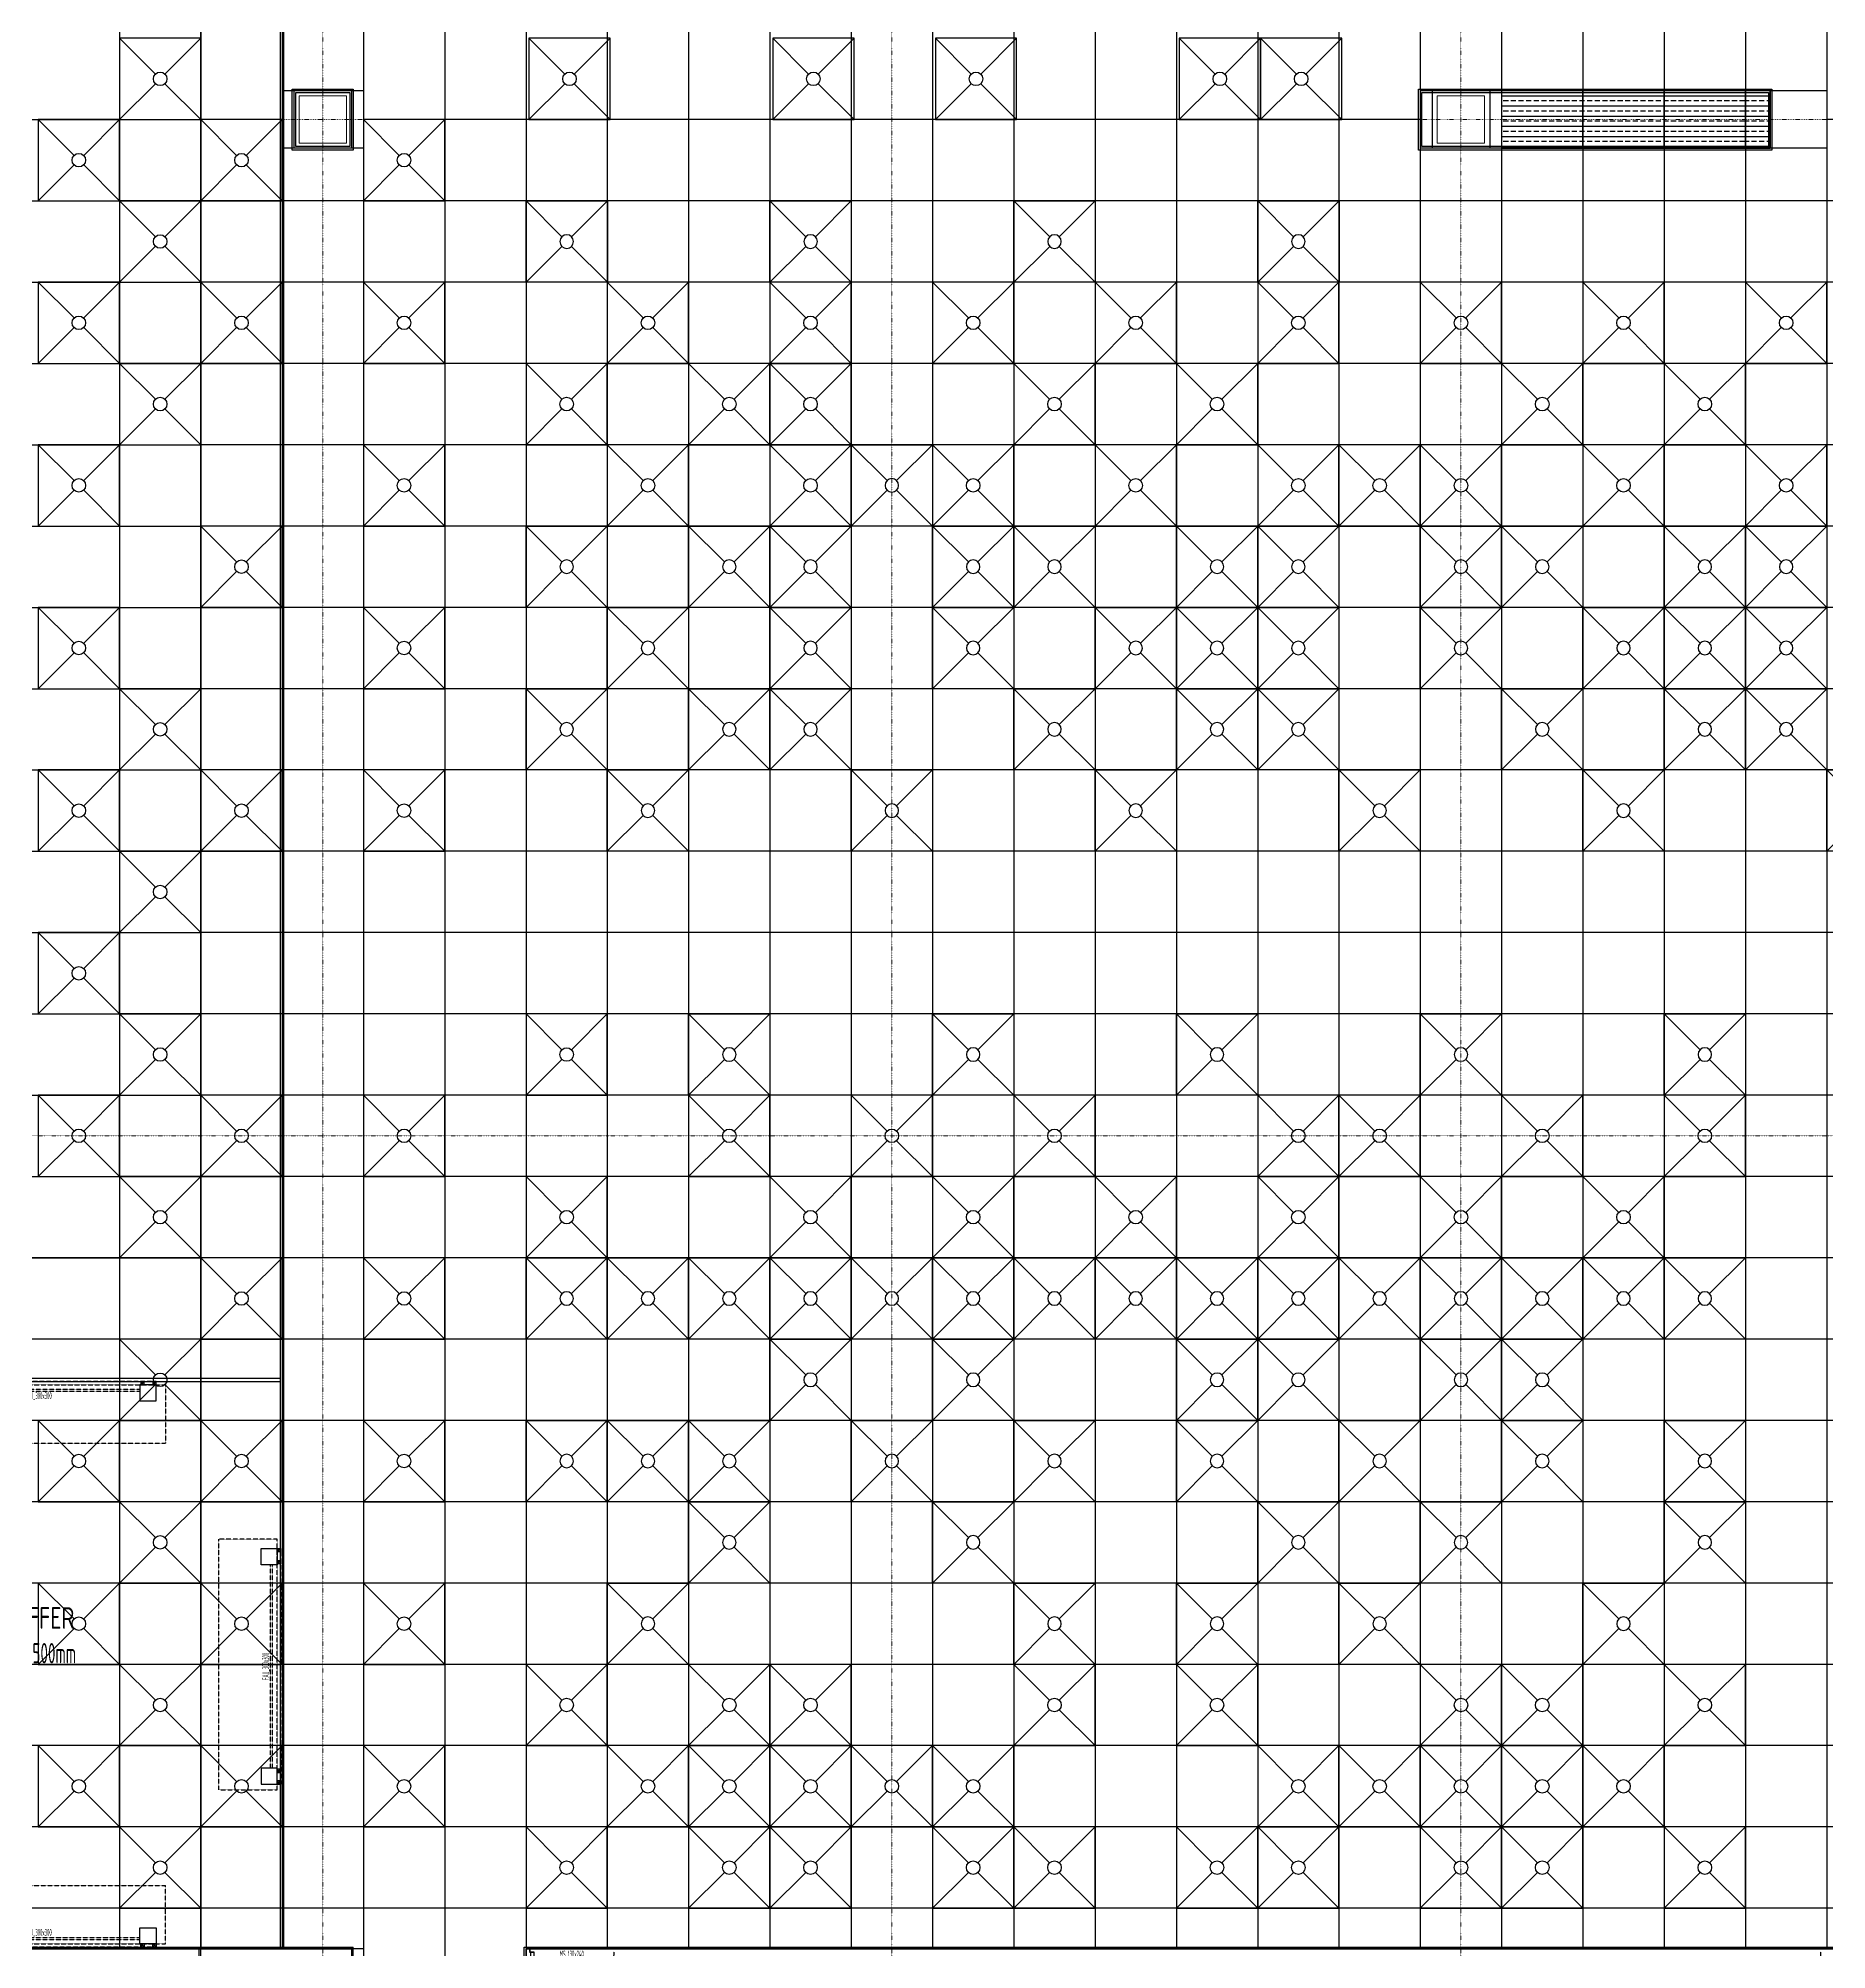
# Model space of a CAD drawing. Extents: x -32000 to 290600, y -111057 to 131250.
# Drawn here: x 172200 to 198600, y 2987 to 31200 of the extents above; entities that cross this region are included whole.
import ezdxf
from ezdxf.enums import TextEntityAlignment as Align

# ---------------------------------------------------------------- set-up
doc = ezdxf.new("R2010")
doc.units = 0
doc.header["$LTSCALE"] = 5
for name, pattern in [('H12PL3$0$JJP_三點線', [0.9, 0.3, -0.15, 0, -0.15, 0, -0.15, 0, -0.15]), ('XFDP30$0$HIDDEN', [0.3, 0.2, -0.1]), ('XFDP30$0$HIDDEN2', [0.1875, 0.125, -0.0625])]:
    doc.linetypes.add(name, pattern=pattern)
for name, color, linetype in [('H12PL3$0$S-COL', 252, 'Continuous'), ('H12PL3$0$S-GRID', 252, 'Continuous'), ('XFDC30-200K$0$A-C-4500 (200K)', 139, 'Continuous'), ('XFDC30-200K$0$A-C-4500 (50K)', 9, 'Continuous'), ('XFDC30-50K$0$A-C-4500 (50K)', 9, 'Continuous'), ('XFDH30-200K$0$A-FFU-1200x1200_(200k)', 140, 'Continuous'), ('XFDH30-50K$0$A-DR (50k)', 8, 'Continuous'), ('XFDH30-50K$0$A-FFU-1200x1200_FAB B', 8, 'Continuous'), ('XFDP30$0$A-CR-TT2', 9, 'Continuous'), ('XFDP30$0$A-CR-TXT', 9, 'Continuous'), ('XFDP30$0$A-Door (50K)', 9, 'Continuous'), ('XFDP30$0$A-Door-Col', 9, 'Continuous'), ('XFDP30$0$A-W-P1S (50K)', 9, 'Continuous'), ('XFDP30$0$A-W-P2D (50K)', 9, 'Continuous')]:
    doc.layers.add(name, color=color, linetype=linetype)
for name, color, linetype, plot in [('XFDC30-200K$0$A-Area (200K)', 171, 'Continuous', False), ('XFDC30-200K$0$A-Area (50K)', 170, 'Continuous', False), ('XFDP30-200K$0$A-Area (200K)', 7, 'Continuous', False)]:
    doc.layers.add(name, color=color, linetype=linetype, plot=plot)
doc.styles.add('XFDP30$0$AA-TXT', font='isocp.shx', dxfattribs={"width": 0.8, "bigfont": 'china.shx'})

# ---------------------------------------------------------------- blocks, each defined once
blk = doc.blocks.new('XFDP30$0$High-speed Turbo_300x000')
at = {"layer": 'XFDP30$0$A-Door-Col'}
h = blk.add_hatch(dxfattribs=at)
h.set_pattern_fill('ANSI33', color=256, scale=0.5, style=0)
h.set_pattern_definition([(45, (-7.8503, 41.1287), (-2.24506, 2.24506), []), (45, (-5.6053, 41.1287), (-2.24506, 2.24506), [1.5875, -0.79375])])
h.paths.add_polyline_path([(-24, 5), (-19, 5), (-19, 0), (-24, 0)])
h = blk.add_hatch(dxfattribs=at)
h.set_pattern_fill('ANSI33', color=256, scale=0.5, style=0)
h.set_pattern_definition([(45, (9.6497, 41.1277), (-2.24506, 2.24506), []), (45, (11.8947, 41.1277), (-2.24506, 2.24506), [1.5875, -0.79375])])
h.paths.add_polyline_path([(-6.5, 5), (-1.5, 5), (-1.5, 0), (-6.5, 0)])
h = blk.add_hatch(dxfattribs=at)
h.set_pattern_fill('ANSI33', color=256, scale=0.5, style=0)
h.set_pattern_definition([(135, (290.3503, 41.1277), (2.24506, 2.24506), []), (135, (288.1053, 41.1277), (2.24506, 2.24506), [1.5875, -0.79375])])
h.paths.add_polyline_path([(306.5, 5), (301.5, 5), (301.5, 0), (306.5, 0)])
h = blk.add_hatch(dxfattribs=at)
h.set_pattern_fill('ANSI33', color=256, scale=0.5, style=0)
h.set_pattern_definition([(135, (307.8503, 41.1287), (2.24506, 2.24506), []), (135, (305.6053, 41.1287), (2.24506, 2.24506), [1.5875, -0.79375])])
h.paths.add_polyline_path([(324, 5), (319, 5), (319, 0), (324, 0)])
at = {"color": 1, "linetype": 'XFDP30$0$HIDDEN2', "ltscale": 0.5}
for p, q in [((-38, 0), (-38, -86)), ((332, 0), (-38, 0)), ((332, -86), (332, 0)), ((332, -86), (-38, -86))]:
    blk.add_line(p, q, dxfattribs=at)
at = {"linetype": 'XFDP30$0$HIDDEN2', "ltscale": 0.5}
for p, q in [((300, -6.5), (0, -6.5)), ((300, -9.5), (0, -9.5))]:
    blk.add_line(p, q, dxfattribs=at)
at = {"linetype": 'Continuous'}
for points in [[(0, 0), (0, -23.5), (-24, -23.5), (-24, 0)], [(300, 0), (300, -23.5), (324, -23.5), (324, 0)]]:
    blk.add_lwpolyline(points, close=True, dxfattribs=at)
at = {"layer": 'XFDP30$0$A-Door-Col', "linetype": 'XFDP30$0$HIDDEN2', "ltscale": 0.5}
blk.add_lwpolyline([(-24, 5), (324, 5), (324, 0), (-24, 0)], close=True, dxfattribs=at)
at = {"layer": 'XFDP30$0$A-Door-Col'}
for points in [[(-24, 5), (-19, 5), (-19, 0), (-24, 0)], [(-6.5, 5), (-1.5, 5), (-1.5, 0), (-6.5, 0)], [(306.5, 5), (301.5, 5), (301.5, 0), (306.5, 0)], [(324, 5), (319, 5), (319, 0), (324, 0)]]:
    blk.add_lwpolyline(points, close=True, dxfattribs=at)
at = {"color": 9, "style": 'XFDP30$0$AA-TXT', "width": 0.45}
blk.add_attdef('300X000', text='', height=10, dxfattribs=at).set_placement((150, -16.5), align=Align.MIDDLE)
blk = doc.blocks.new('XFDP30$0$GAD2205')
blk.add_lwpolyline([(0, 1), (0, 1), (-18, 1, -0.414214), (-18, 2), (-18, 3, -0.414214), (-18, 3), (-14, 3, 0.414214), (-13, 4), (-13, 4, 0.414214), (-14, 4), (-18, 4, -0.414214), (-18, 5), (-18, 12, -0.414214), (-18, 12), (-18, 12, 0.414214), (-18, 12), (-18, 14, 0.72636), (-19, 14), (-19, 13, 0.158507), (-19, 13), (-19, 0, 0.414214), (-19, 0), (19, 0, 0.414214), (19, 0), (19, 13, 0.158507), (19, 13), (19, 14, 0.72636), (18, 14), (18, 12, 0.414214), (18, 12, -0.414214), (18, 12), (18, 5, -0.414214), (18, 4), (14, 4, 0.414214), (13, 4), (13, 4, 0.414214), (14, 3), (18, 3, -0.414214), (18, 3), (18, 2, -0.414214), (18, 1), (0, 1)], format="xyb", close=True)
blk = doc.blocks.new('XFDP30$0$Door-S130a')
for p, q in [((8.8, 120.4), (8.8, 125.3)), ((8.8, 125.3), (9.6, 125.3)), ((9.6, 120.4), (8.8, 120.4)), ((9.6, 125.3), (9.6, 120.4))]:
    blk.add_line(p, q)
blk.add_lwpolyline([(4.8, 120.4), (4.8, 125.3), (4, 125.3), (4, 120.4)], close=True)
at = {"ltscale": 5}
for points in [[(8.8, 117.8), (8.8, 127.9), (4.8, 127.9), (4.8, 117.8)], [(5, 117.5), (5, 14.8), (5, 14.8), (5, 117.5)], [(8.6, 14.8), (8.5, 14.8), (8.5, 117.5), (8.6, 117.5)], [(8.8, 4.3), (8.8, 14.4), (4.8, 14.4), (4.8, 4.3)]]:
    blk.add_lwpolyline(points, close=True, dxfattribs=at)
blk.add_lwpolyline([(4.8, 117.9), (4.8, 116.7, 0.158507), (4.9, 116.7), (4.9, 116.5, 0.72636), (5, 116.6), (5, 116.7, 0.414214), (5, 116.7, -0.414214), (4.9, 116.8), (4.9, 117.5, -0.414214), (5, 117.5), (5.4, 117.5, 0.414214), (5.4, 117.5), (5.4, 117.6, 0.414214), (5.4, 117.6), (5, 117.6, -0.414214), (4.9, 117.6), (4.9, 117.8, -0.414214), (5, 117.8), (6.8, 117.8), (6.8, 117.8), (6.8, 117.8), (8.6, 117.8, -0.414214), (8.6, 117.8), (8.6, 117.6, -0.414214), (8.6, 117.6), (8.2, 117.6, 0.414214), (8.1, 117.6), (8.1, 117.5, 0.414214), (8.2, 117.5), (8.6, 117.5, -0.414214), (8.6, 117.5), (8.6, 116.8, -0.414214), (8.6, 116.7), (8.6, 116.7, 0.414214), (8.6, 116.7), (8.6, 116.6, 0.72636), (8.6, 116.5), (8.7, 116.7, 0.158507), (8.7, 116.7), (8.7, 117.9, 0.414214), (8.7, 117.9), (4.9, 117.9, 0.414214)], format="xyb", close=True, dxfattribs=at)
at = {"ltscale": 500}
for points in [[(3.2, -0.6), (3.2, 3.9), (3, 3.9), (3, -0.6)], [(8.5, 4.8), (4, 4.8), (4, 4.6), (8.5, 4.6)]]:
    blk.add_lwpolyline(points, close=True, dxfattribs=at)
at = {"linetype": 'XFDP30$0$HIDDEN', "ltscale": 0.1}
blk.add_arc((3.4, 4.4), 123.6, 0, 86.7594, dxfattribs=at)
at = {"ltscale": 500, "extrusion": (0, 0, -1)}
blk.add_ellipse((3.4, 4.4), major_axis=(-0.495, 0.495), ratio=1, start_param=5.497787, end_param=11.780972, dxfattribs=at)
at = {"ltscale": 5, "xscale": 0.1000000000058208, "yscale": 0.1000000000058208, "zscale": 0.1000000000058208}
blk.add_blockref('XFDP30$0$GAD2205', (6.8, 14.3), dxfattribs=at)
at = {"color": 9, "style": 'XFDP30$0$AA-TXT', "width": 0.45}
blk.add_attdef('130X240', text='', height=10, dxfattribs=at).set_placement((65, 10), align=Align.MIDDLE_CENTER)
blk = doc.blocks.new('XFDP30')
at = {"layer": 'XFDP30$0$A-W-P1S (50K)'}
for p, q in [((174575, 3025, 0), (176850, 3025, 0)), ((174575, 122), (174575, 3025, 0)), ((176850, -350), (176850, 3025, 0)), ((179375, -350, 0), (179375, 3025, 0)), ((179375, 3025, 0), (216600, 3025, 0))]:
    blk.add_line(p, q, dxfattribs=at)
for points in [[(175950, 30450), (176850, 30450), (176850, 29550), (175950, 29550)], [(176000, 30400), (176800, 30400), (176800, 29600), (176000, 29600)], [(192575, 30450), (197790, 30450), (197790, 29550), (192575, 29550)], [(192625, 30400), (197740, 30400), (197740, 29600), (192625, 29600)]]:
    blk.add_lwpolyline(points, close=True, dxfattribs=at)
at = {"layer": 'XFDP30$0$A-W-P2D (50K)'}
for p, q in [((175775, 3025, 0), (175775, 86190)), ((175825, 3025, 0), (175825, 86190)), ((167375, 11425, 0), (175775, 11425, 0)), ((167425, 11375, 0), (175775, 11375, 0)), ((169825, 3025, 0), (174575, 3025, 0))]:
    blk.add_line(p, q, dxfattribs=at)
at = {"layer": 'XFDP30$0$A-Door (50K)'}
ref = blk.add_blockref('XFDP30$0$High-speed Turbo_300x000', (173700, 11325, 0), dxfattribs=dict(at, xscale=-10, yscale=10, zscale=10))
ref.add_attrib('300X000', 'FAU_300x300', dxfattribs={"layer": '0', "color": 9, "height": 100, "rotation": 180, "style": 'XFDP30$0$AA-TXT', "text_generation_flag": 6, "width": 0.45}).set_placement((172200, 11160, 0), align=Align.MIDDLE)
ref = blk.add_blockref('XFDP30$0$High-speed Turbo_300x000', (175725, 8670, 0), dxfattribs=dict(at, xscale=10, yscale=10, zscale=10, rotation=270))
ref.add_attrib('300X000', 'FAU_300x300', dxfattribs={"layer": '0', "color": 9, "height": 100, "rotation": 270, "style": 'XFDP30$0$AA-TXT', "text_generation_flag": 6, "width": 0.45}).set_placement((175560, 7170, 0), align=Align.MIDDLE)
ref = blk.add_blockref('XFDP30$0$High-speed Turbo_300x000', (173700, 3075, 0), dxfattribs=dict(at, xscale=10, yscale=10, zscale=10, rotation=180))
ref.add_attrib('300X000', 'FAU_300x300', dxfattribs={"layer": '0', "color": 9, "height": 100, "rotation": 180, "style": 'XFDP30$0$AA-TXT', "text_generation_flag": 6, "width": 0.45}).set_placement((172200, 3240, 0), align=Align.MIDDLE)
ref = blk.add_blockref('XFDP30$0$Door-S130a', (179425, 3000, 0), dxfattribs=dict(at, xscale=-10, yscale=10, zscale=10, rotation=180))
ref.add_attrib('130X240', 'MS_130x240', dxfattribs={"layer": '0', "color": 9, "height": 100, "style": 'XFDP30$0$AA-TXT', "width": 0.45}).set_placement((180075, 2925, 0), align=Align.MIDDLE_CENTER)
ref = blk.add_blockref('XFDP30$0$Door-S130a', (199775, 3000, 0), dxfattribs=dict(at, xscale=10, yscale=10, zscale=10, rotation=180))
ref.add_attrib('130X240', 'MS_130x240', dxfattribs={"layer": '0', "color": 9, "height": 100, "style": 'XFDP30$0$AA-TXT', "width": 0.45}).set_placement((199125, 2925, 0), align=Align.MIDDLE_CENTER)
at = {"layer": 'XFDP30$0$A-CR-TT2', "style": 'XFDP30$0$AA-TXT', "width": 0.6}
blk.add_text('CH=4500mm', height=300, dxfattribs=at).set_placement((172193, 7365), align=Align.MIDDLE)
at = {"layer": 'XFDP30$0$A-CR-TXT', "style": 'XFDP30$0$AA-TXT', "width": 0.8}
blk.add_text('BUFFER', height=320, dxfattribs=at).set_placement((172193, 7885), align=Align.MIDDLE)
blk = doc.blocks.new('XFDP30-200K')
at = {"layer": 'XFDP30-200K$0$A-Area (200K)'}
blk.add_lwpolyline([(174600, 89650), (43650, 89650), (43650, 85450), (18450, 85450), (18450, 60390), (23000, 60390), (23000, 55815), (18449, 55815), (18449, 350), (127550, 350), (127550, -2100), (150850, -2100), (150850, 350), (174600, 350)], close=True, dxfattribs=at)
blk = doc.blocks.new('H12PL3')
at = {"layer": 'H12PL3$0$S-COL', "lineweight": 0, "flags": 128}
for points in [[(176050, 29650), (176750, 29650), (176750, 30350), (176050, 30350)], [(192850, 29650), (193550, 29650), (193550, 30350), (192850, 30350)]]:
    blk.add_lwpolyline(points, close=True, dxfattribs=at)
at = {"layer": 'H12PL3$0$S-GRID', "linetype": 'H12PL3$0$JJP_三點線', "lineweight": 0}
for p, q in [((176400, 128250), (176400, -28000)), ((184800, 128250), (184800, -28000)), ((193200, 128250), (193200, -28000)), ((-29000, 30000), (289600, 30000)), ((-29000, 15000), (289600, 15000))]:
    blk.add_line(p, q, dxfattribs=at)
for name in ['XFDP30-200K', 'XFDP30']:
    blk.add_blockref(name, (0, 0))
blk = doc.blocks.new('XFDH30-200K$0$FFU-1212')
for p, q in [((0, 120), (52.9, 67.1)), ((67.1, 67.1), (120, 120)), ((0, 0), (52.9, 52.9)), ((67.1, 52.9), (120, 0))]:
    blk.add_line(p, q)
blk.add_lwpolyline([(0, 0), (120, 0), (120, 120), (0, 120)], close=True)
blk.add_circle((60, 60), 10)
blk = doc.blocks.new('XFDH30-200K')
at = {"layer": 'XFDH30-200K$0$A-FFU-1200x1200_(200k)', "xscale": 10, "yscale": 10, "zscale": 10, "rotation": 90.00000000000001}
for p in [(174600, 30000, 0), (173400, 28800, 0), (175800, 28800, 0), (174600, 27600, 0), (173400, 26400, 0), (175800, 26400, 0), (174600, 25200, 0), (173400, 24000, 0), (175800, 22800, 0), (173400, 21600, 0), (174600, 20400, 0), (173400, 19200, 0), (175800, 19200, 0), (174600, 18000, 0), (173400, 16800, 0), (174600, 15600, 0), (173400, 14400, 0), (175800, 14400, 0), (174600, 13200, 0), (175800, 12000, 0), (174600, 10800, 0), (173400, 9600, 0), (175800, 9600, 0), (174600, 8400, 0), (173400, 7200, 0), (174600, 6000, 0), (173400, 4800, 0), (174600, 3600, 0)]:
    blk.add_blockref('XFDH30-200K$0$FFU-1212', p, dxfattribs=at)
blk = doc.blocks.new('XFDC30-50K')
at = {"layer": 'XFDC30-50K$0$A-C-4500 (50K)', "ltscale": 0.3}
for p, q in [((174600, 87000, 0), (174600, 3000, 0)), ((175800, 87000, 0), (175800, 3000, 0)), ((186600, 87000, 0), (186600, 3000)), ((187800, 87000, 0), (187800, 3000)), ((189000, 87000, 0), (189000, 3000)), ((197400, 87000, 0), (197400, 3000, 0)), ((198600, 87000, 0), (198600, 3000, 0)), ((177000, 86215, 0), (177000, -275, 0)), ((178200, 86215, 0), (178200, -275, 0)), ((179400, 86215, 0), (179400, -275, 0)), ((180600, 86215, 0), (180600, 3000, 0)), ((181800, 86215, 0), (181800, 3000, 0)), ((183000, 86215, 0), (183000, 3000, 0)), ((184200, 86215, 0), (184200, 3000, 0)), ((185400, 86215, 0), (185400, 3000, 0)), ((190200, 85875), (190200, 3000, 0)), ((191400, 85875), (191400, 3000, 0)), ((192600, 85875), (192600, 3000, 0)), ((193800, 85875), (193800, 3000)), ((195000, 85875), (195000, 3000)), ((196200, 85875), (196200, 3000)), ((177000, 30425), (175800, 30425)), ((175975, 30425), (175975, 29575)), ((176825, 30425), (176825, 29575)), ((198600, 30425), (192600, 30425)), ((192775, 30425), (192775, 29575)), ((193625, 30425), (193625, 29575)), ((197765, 30425), (197765, 29575)), ((175800, 30000), (174600, 30000)), ((192600, 30000), (177000, 30000)), ((209400, 30000), (198600, 30000)), ((177000, 29575), (175800, 29575)), ((198600, 29575), (192600, 29575)), ((243000, 28800), (174600, 28800)), ((243000, 27600), (174600, 27600)), ((243000, 26400), (174600, 26400)), ((243000, 25200), (174600, 25200)), ((243000, 24000), (174600, 24000)), ((243000, 22800), (174600, 22800)), ((243000, 21600), (174600, 21600)), ((243000, 20400), (174600, 20400)), ((243000, 19200), (174600, 19200)), ((243000, 18000), (174600, 18000)), ((243000, 16800), (174600, 16800)), ((243000, 15600), (174600, 15600)), ((243000, 14400), (174600, 14400)), ((243000, 13200), (166200, 13200)), ((173400, 13200), (173400, 3000)), ((243000, 12000), (166200, 12000)), ((243000, 10800), (166200, 10800)), ((243000, 9600), (166200, 9600)), ((243000, 8400), (166200, 8400)), ((243000, 7200), (166200, 7200)), ((243000, 6000), (166200, 6000)), ((243000, 4800), (166200, 4800)), ((243000, 3600), (166200, 3600)), ((177000, 3000, 0), (166200, 3000)), ((176825, 3000), (176825, -275, 0)), ((243000, 3000), (179400, 3000, 0)), ((197100, 3000, 0), (235625, 3000, 0))]:
    blk.add_line(p, q, dxfattribs=at)
blk = doc.blocks.new('XFDC30-200K')
at = {"layer": 'XFDC30-200K$0$A-Area (200K)', "elevation": 0}
blk.add_lwpolyline([(18450, 3000), (166200, 3000), (166200, 13200), (174600, 13200), (174600, 87000), (43650, 87000), (43650, 85450), (18450, 85450), (18450, 60340), (22950, 60340), (22950, 55865), (18449, 55865)], close=True, dxfattribs=at)
at = {"layer": 'XFDC30-200K$0$A-Area (50K)'}
blk.add_lwpolyline([(174600, 87000), (174600, 13200), (166200, 13200), (166200, 3000), (176825, 3000), (176825, -350), (179400, -350), (179400, 3000), (243151, 3000), (243150, 3000)], dxfattribs=at)
at = {"layer": 'XFDC30-200K$0$A-C-4500 (200K)', "ltscale": 0.3}
for p, q in [((173400, 87000), (173400, 13200)), ((18600, 30000), (174600, 30000)), ((18600, 28800), (174600, 28800)), ((18600, 27600), (174600, 27600)), ((18600, 26400), (174600, 26400)), ((18600, 25200), (174600, 25200)), ((18600, 24000), (174600, 24000)), ((18600, 22800), (174600, 22800)), ((18600, 21600), (174600, 21600)), ((18600, 20400), (174600, 20400)), ((18600, 19200), (174600, 19200)), ((18600, 18000), (174600, 18000)), ((18600, 16800), (174600, 16800)), ((18600, 15600), (174600, 15600)), ((18600, 14400), (174600, 14400)), ((18600, 13200), (174600, 13200))]:
    blk.add_line(p, q, dxfattribs=at)
at = {"layer": 'XFDC30-200K$0$A-C-4500 (50K)', "ltscale": 0.3}
for p, q in [((174600, 90153, 0), (174600, 3000, 0)), ((175800, 90153, 0), (175800, 3000, 0)), ((186600, 87000, 0), (186600, 3000)), ((187800, 87000, 0), (187800, 3000)), ((189000, 87000, 0), (189000, 3000)), ((197400, 87000, 0), (197400, 3000, 0)), ((198600, 87000, 0), (198600, 3000, 0)), ((177000, 86215, 0), (177000, -275, 0)), ((178200, 86215, 0), (178200, -275, 0)), ((179400, 86215, 0), (179400, -275, 0)), ((180600, 86215, 0), (180600, 3000, 0)), ((181800, 86215, 0), (181800, 3000, 0)), ((183000, 86215, 0), (183000, 3000, 0)), ((184200, 86215, 0), (184200, 3000, 0)), ((185400, 86215, 0), (185400, 3000, 0)), ((190200, 85875), (190200, 3000, 0)), ((191400, 85875), (191400, 3000, 0)), ((192600, 85875), (192600, 3000, 0)), ((193800, 85875), (193800, 3000)), ((195000, 85875), (195000, 3000)), ((196200, 85875), (196200, 3000)), ((177000, 30425), (175800, 30425)), ((175975, 30425), (175975, 29575)), ((176825, 30425), (176825, 29575)), ((198600, 30425), (192600, 30425)), ((192775, 30425), (192775, 29575)), ((193625, 30425), (193625, 29575)), ((197765, 30425), (197765, 29575)), ((175800, 30000), (174600, 30000)), ((192600, 30000), (177000, 30000)), ((209400, 30000), (198600, 30000)), ((177000, 29575), (175800, 29575)), ((198600, 29575), (192600, 29575)), ((243000, 28800), (174600, 28800)), ((243000, 27600), (174600, 27600)), ((243000, 26400), (174600, 26400)), ((243000, 25200), (174600, 25200)), ((243000, 24000), (174600, 24000)), ((243000, 22800), (174600, 22800)), ((243000, 21600), (174600, 21600)), ((243000, 20400), (174600, 20400)), ((243000, 19200), (174600, 19200)), ((243000, 18000), (174600, 18000)), ((243000, 16800), (174600, 16800)), ((243000, 15600), (174600, 15600)), ((243000, 14400), (174600, 14400)), ((243000, 13200), (166200, 13200)), ((173400, 13200), (173400, 3000)), ((243000, 12000), (166200, 12000)), ((243000, 10800), (166200, 10800)), ((243000, 9600), (166200, 9600)), ((243000, 8400), (166200, 8400)), ((243000, 7200), (166200, 7200)), ((243000, 6000), (166200, 6000)), ((243000, 4800), (166200, 4800)), ((243000, 3600), (166200, 3600)), ((177000, 3000, 0), (166200, 3000)), ((176825, 3000), (176825, -275, 0)), ((243000, 3000), (179400, 3000, 0)), ((197100, 3000, 0), (235625, 3000, 0))]:
    blk.add_line(p, q, dxfattribs=at)
blk = doc.blocks.new('XFDH30-50K$0$FFU-1212')
for p, q in [((0, 120), (52.9, 67.1)), ((67.1, 67.1), (120, 120)), ((0, 0), (52.9, 52.9)), ((67.1, 52.9), (120, 0))]:
    blk.add_line(p, q)
blk.add_lwpolyline([(0, 0), (120, 0), (120, 120), (0, 120)], close=True)
blk.add_circle((60, 60), 10)
blk = doc.blocks.new('*U235')
h = blk.add_hatch()
h.set_pattern_fill('ANSI33', color=256, scale=60, angle=135, style=0)
h.set_pattern_definition([(180, (70, 35), (-3e-15, -15), []), (180, (62.5, 42.5), (-3e-15, -15), [7.5, -3.75])])
h.paths.add_polyline_path([(0, 85), (0, 0), (120, 0), (120, 80), (120, 80), (120, 85)])
blk.add_lwpolyline([(0, 85), (0, 0), (120, 0), (120, 80), (120, 80), (120, 85), (0, 85)])
blk = doc.blocks.new('*U236')
h = blk.add_hatch()
h.set_pattern_fill('ANSI33', color=256, scale=60, angle=135, style=0)
h.set_pattern_definition([(180, (-13.5, 35), (-3e-15, -15), []), (180, (-21, 42.5), (-3e-15, -15), [7.5, -3.75])])
h.paths.add_polyline_path([(0, 85), (0, 0), (36.5, 0), (36.5, 80), (36.5, 80), (36.5, 85)])
blk.add_lwpolyline([(0, 85), (0, 0), (36.5, 0), (36.5, 80), (36.5, 80), (36.5, 85), (0, 85)])
blk = doc.blocks.new('XFDH30-50K')
at = {"layer": 'XFDH30-50K$0$A-DR (50k)', "xscale": 10, "yscale": 10, "zscale": 10}
for name, p in [('*U235', (193800, 29575)), ('*U235', (195000, 29575)), ('*U235', (196200, 29575)), ('*U236', (197400, 29575))]:
    blk.add_blockref(name, p, dxfattribs=at)
at = {"layer": 'XFDH30-50K$0$A-FFU-1200x1200_FAB B', "yscale": 10, "zscale": 10}
for p, xscale, rotation in [((180642, 30000), 10, 90.0000000000031), ((184242, 30000), 10, 90.0000000000031), ((186642, 30000), 10, 90.0000000000031), ((190242, 30000), 10, 90.0000000000031), ((191442, 30000), 10, 90.0000000000031), ((178200, 28800), 10, 90.00000000000001), ((180601, 28799), -10, 89.9999999999992), ((184201, 28799), -10, 89.9999999999992), ((187801, 28799), -10, 89.9999999999992), ((191401, 28799), -10, 89.9999999999992), ((178200, 26400), 10, 90.00000000000001), ((181800, 26400), 10, 90.00000000000081), ((184200, 26400), 10, 90.00000000000081), ((186600, 26400), 10, 90.00000000000081), ((189000, 26400), 10, 90.00000000000081), ((191400, 26400), 10, 90.00000000000081), ((193800, 26400), 10, 90.00000000000081), ((196200, 26400), 10, 90.00000000000081), ((198600, 26400), 10, 90.00000000000081), ((180600, 25200), 10, 90.00000000000081), ((183000, 25200), 10, 90.00000000000081), ((184200, 25200), 10, 90.00000000000081), ((187800, 25200), 10, 90.00000000000081), ((190200, 25200), 10, 90.00000000000081), ((195000, 25200), 10, 90.00000000000081), ((197400, 25200), 10, 90.00000000000081), ((178200, 24000), 10, 90.00000000000001), ((181800, 24000), 10, 90.00000000000081), ((184200, 24000), 10, 90.00000000000081), ((185400, 25200), -10, 89.9999999999992), ((186600, 24000), 10, 90.00000000000081), ((189000, 24000), 10, 90.00000000000081), ((191400, 24000), 10, 90.00000000000081), ((192600, 24000), 10, 90.00000000000081), ((193800, 24000), 10, 90.00000000000081), ((196200, 24000), 10, 90.00000000000081), ((198600, 24000), 10, 90.00000000000081), ((180600, 24000), -10, 89.9999999999992), ((183000, 24000), -10, 89.9999999999992), ((184200, 24000), -10, 89.9999999999992), ((186600, 24000), -10, 89.9999999999992), ((187800, 24000), -10, 89.9999999999992), ((190200, 24000), -10, 89.9999999999992), ((191400, 24000), -10, 89.9999999999992), ((193800, 24000), -10, 89.9999999999992), ((195000, 24000), -10, 89.9999999999992), ((197400, 24000), -10, 89.9999999999992), ((198600, 24000), -10, 89.9999999999992), ((178200, 21600), 10, 90.00000000000001), ((181800, 22800), -10, 89.9999999999992), ((184200, 22800), -10, 89.9999999999992), ((186600, 22800), -10, 89.9999999999992), ((189000, 22800), -10, 89.9999999999992), ((190200, 22800), -10, 89.9999999999992), ((191400, 22800), -10, 89.9999999999992), ((193800, 22800), -10, 89.9999999999992), ((196200, 22800), -10, 89.9999999999992), ((197400, 22800), -10, 89.9999999999992), ((198600, 22800), -10, 89.9999999999992), ((180600, 21600), -10, 89.9999999999992), ((183000, 21600), -10, 89.9999999999992), ((184200, 21600), -10, 89.9999999999992), ((187800, 21600), -10, 89.9999999999992), ((190200, 21600), -10, 89.9999999999992), ((191400, 21600), -10, 89.9999999999992), ((195000, 21600), -10, 89.9999999999992), ((197400, 21600), -10, 89.9999999999992), ((198600, 21600), -10, 89.9999999999992), ((178200, 19200), 10, 90.00000000000001), ((181800, 20400), -10, 89.9999999999992), ((185400, 20400), -10, 89.9999999999992), ((189000, 20400), -10, 89.9999999999992), ((192600, 20400), -10, 89.9999999999992), ((196200, 20400), -10, 89.9999999999992), ((199800, 20400), -10, 89.9999999999992), ((180600, 15600), 10, 90.00000000000001), ((183000, 16800), -10, 89.9999999999992), ((186600, 16800), -10, 89.9999999999992), ((190200, 16800), -10, 89.9999999999992), ((193800, 16800), -10, 89.9999999999992), ((197400, 16800), -10, 89.9999999999992), ((178200, 14400), 10, 90.00000000000001), ((183000, 14400), 10, 90.00000000000081), ((185400, 14400), 10, 90.00000000000081), ((187800, 14400), 10, 90.00000000000081), ((191400, 14400), 10, 90.00000000000081), ((192600, 14400), 10, 90.00000000000081), ((195000, 14400), 10, 90.00000000000081), ((197400, 14400), 10, 90.00000000000081), ((180600, 13200), 10, 90.00000000000081), ((184200, 13200), 10, 90.00000000000081), ((186600, 13200), 10, 90.00000000000081), ((189000, 13200), 10, 90.00000000000081), ((191400, 13200), 10, 90.00000000000081), ((193800, 13200), 10, 90.00000000000081), ((196200, 13200), 10, 90.00000000000081), ((178200, 12000), 10, 90.00000000000001), ((180600, 13200), -10, 89.9999999999992), ((181800, 13200), -10, 89.9999999999992), ((183000, 13200), -10, 89.9999999999992), ((184200, 13200), -10, 89.9999999999992), ((185400, 13200), -10, 89.9999999999992), ((186600, 13200), -10, 89.9999999999992), ((187800, 13200), -10, 89.9999999999992), ((189000, 13200), -10, 89.9999999999992), ((190200, 13200), -10, 89.9999999999992), ((191400, 13200), -10, 89.9999999999992), ((192600, 13200), -10, 89.9999999999992), ((193800, 13200), -10, 89.9999999999992), ((195000, 13200), -10, 89.9999999999992), ((196200, 13200), -10, 89.9999999999992), ((197400, 13200), -10, 89.9999999999992), ((184200, 12000), -10, 89.9999999999992), ((186600, 12000), -10, 89.9999999999992), ((190200, 12000), -10, 89.9999999999992), ((191400, 12000), -10, 89.9999999999992), ((193800, 12000), -10, 89.9999999999992), ((195000, 12000), -10, 89.9999999999992), ((173400, 9600), 10, 90.00000000000001), ((175800, 9600), 10, 90.00000000000001), ((178200, 9600), 10, 90.00000000000001), ((180600, 10800), -10, 89.9999999999992), ((181800, 10800), -10, 89.9999999999992), ((183000, 10800), -10, 89.9999999999992), ((185400, 10800), -10, 89.9999999999992), ((187800, 10800), -10, 89.9999999999992), ((190200, 10800), -10, 89.9999999999992), ((192600, 10800), -10, 89.9999999999992), ((195000, 10800), -10, 89.9999999999992), ((197400, 10800), -10, 89.9999999999992), ((183000, 9600), -10, 89.9999999999992), ((186600, 9600), -10, 89.9999999999992), ((191400, 9600), -10, 89.9999999999992), ((193800, 9600), -10, 89.9999999999992), ((197400, 9600), -10, 89.9999999999992), ((173400, 7200), 10, 90.00000000000001), ((175800, 7200), 10, 90.00000000000001), ((178200, 7200), 10, 90.00000000000001), ((181800, 8400), -10, 89.9999999999992), ((187800, 8400), -10, 89.9999999999992), ((190200, 8400), -10, 89.9999999999992), ((192600, 8400), -10, 89.9999999999992), ((196200, 8400), -10, 89.9999999999992), ((180600, 6000), 10, 90.00000000000001), ((183000, 6000), 10, 90.00000000000001), ((184200, 6000), 10, 90.00000000000001), ((187800, 6000), 10, 90.00000000000001), ((190200, 6000), 10, 90.00000000000001), ((193800, 6000), 10, 90.00000000000001), ((195000, 6000), 10, 90.00000000000001), ((197400, 6000), 10, 90.00000000000001), ((173400, 4800), 10, 90.00000000000001), ((175800, 4800), 10, 90.00000000000001), ((178200, 4800), 10, 90.00000000000001), ((181800, 4800), 10, 90.00000000000001), ((183000, 4800), 10, 90.00000000000001), ((184200, 4800), 10, 90.00000000000001), ((185400, 4800), 10, 90.00000000000001), ((186600, 4800), 10, 90.00000000000001), ((191400, 4800), 10, 90.00000000000001), ((192600, 4800), 10, 90.00000000000001), ((193800, 4800), 10, 90.00000000000001), ((195000, 4800), 10, 90.00000000000001), ((196200, 4800), 10, 90.00000000000001), ((180600, 3600), 10, 90.00000000000001), ((183000, 3600), 10, 90.00000000000001), ((184200, 3600), 10, 90.00000000000001), ((186600, 3600), 10, 90.00000000000001), ((187800, 3600), 10, 90.00000000000001), ((190200, 3600), 10, 90.00000000000001), ((191400, 3600), 10, 90.00000000000001), ((193800, 3600), 10, 90.00000000000001), ((195000, 3600), 10, 90.00000000000001), ((197400, 3600), 10, 90.00000000000001)]:
    blk.add_blockref('XFDH30-50K$0$FFU-1212', p, dxfattribs=dict(at, xscale=xscale, rotation=rotation))

msp = doc.modelspace()

# ---------------------------------------------------------------- block references
for name in ['H12PL3', 'XFDC30-200K', 'XFDC30-50K', 'XFDH30-50K', 'XFDH30-200K']:
    msp.add_blockref(name, (0, 0))

doc.saveas('drawing.dxf')
